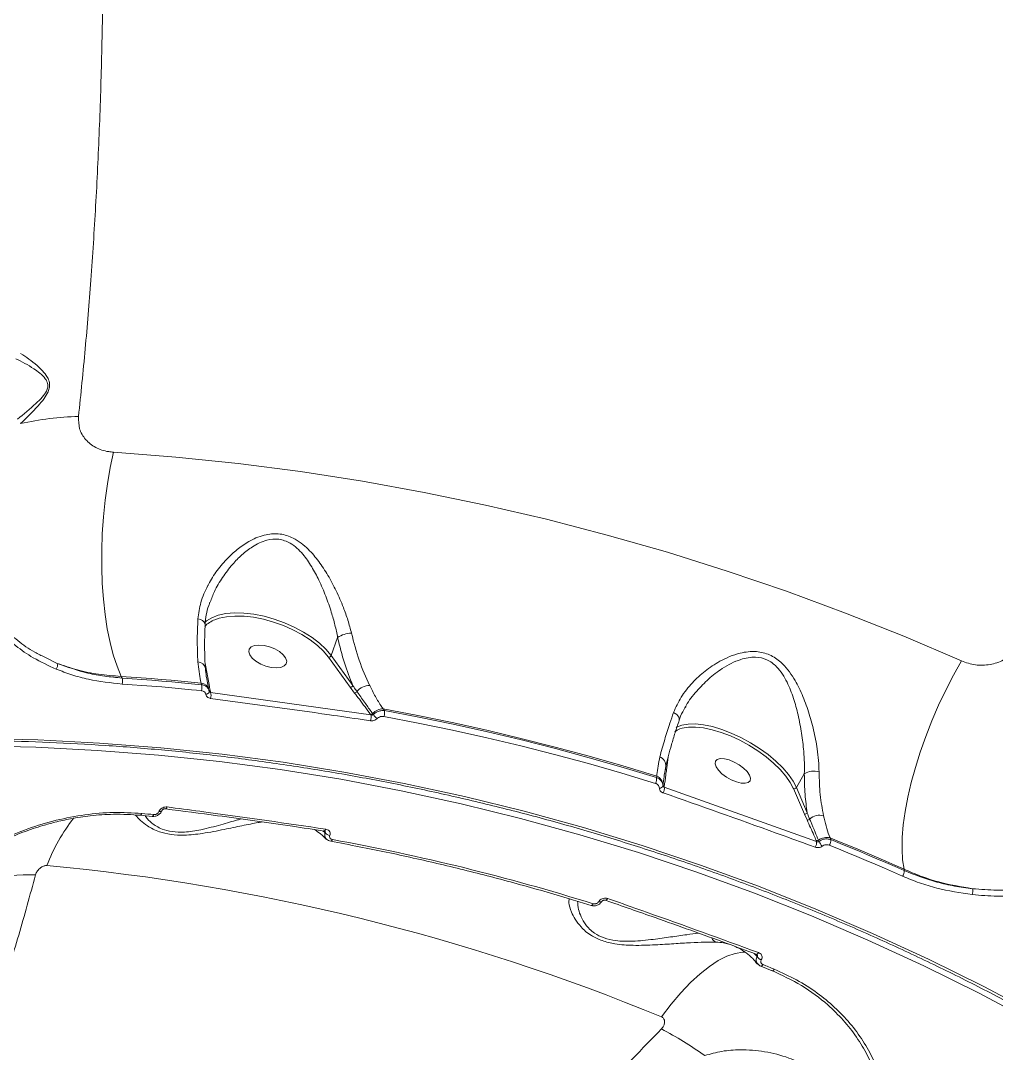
# Model space of a CAD drawing. Header units: millimetres. Extents: x -8607 to 7621, y -5747 to 4382.
# Drawn here: x 5129.4 to 5350, y 304.5 to 538 of the extents above; entities that cross this region are included whole.
import ezdxf

# ---------------------------------------------------------------- set-up
doc = ezdxf.new("R2010")
doc.units = ezdxf.units.MM
doc.layers.add('DIKOM_ОБЪЕКТ', color=7, linetype='Continuous')

msp = doc.modelspace()

# ---------------------------------------------------------------- linework, layer by layer
at = {"layer": 'DIKOM_ОБЪЕКТ', "color": 7, "linetype": 'Continuous', "lineweight": 15}
for p, q in [((5201.098, 398.502), (5199.615, 394.454)), ((5134.871, 394.067), (5137.698, 392.661)), ((5171.135, 392.645), (5171.293, 391.908)), ((5199.035, 394.05), (5198.959, 394.154)), ((5203.942, 387.257), (5199.035, 394.05)), ((5199.615, 394.454), (5204.522, 387.661)), ((5171.293, 391.908), (5171.517, 390.672)), ((5152.155, 389.72), (5152.356, 389.348)), ((5170.297, 387.848), (5170.22, 388.208)), ((5171.84, 387.38), (5171.651, 388.357)), ((5172.046, 386.389), (5171.987, 386.67)), ((5172.337, 386.303), (5172.379, 386.106)), ((5172.379, 386.106), (5208.592, 381.029)), ((5204.925, 385.948), (5203.942, 387.257)), ((5208.592, 381.029), (5208.539, 381.102)), ((5209.001, 381.317), (5209.167, 381.087)), ((5211.385, 382.382), (5211.663, 381.99)), ((5279.779, 382.867), (5279.682, 382.666)), ((5275.792, 371.449), (5275.606, 369.608)), ((5274.964, 367.61), (5275.264, 369.316)), ((5275.606, 369.608), (5275.461, 368.577)), ((5273.198, 366.836), (5273.23, 367.151)), ((5306.6, 367.699), (5304.815, 364.601)), ((5274.948, 364.747), (5274.942, 364.689)), ((5274.942, 364.689), (5309.383, 352.366)), ((5304.16, 364.334), (5304.113, 364.441)), ((5304.815, 364.601), (5307.263, 358.85)), ((5306.608, 358.584), (5304.16, 364.334)), ((5156.463, 358.318), (5159.173, 358.06)), ((5160.68, 359.142), (5160.689, 359.163)), ((5307.207, 357.256), (5306.608, 358.584)), ((5197.749, 354.793), (5198.251, 354.364)), ((5198.259, 354.385), (5198.005, 354.772)), ((5198.251, 354.364), (5198.259, 354.385)), ((5199.333, 353.763), (5199.324, 353.741)), ((5309.805, 352.681), (5309.93, 352.387)), ((5312.427, 353.187), (5312.587, 352.806)), ((5309.383, 352.366), (5309.294, 352.575)), ((5329.196, 345.798), (5329.152, 346.132)), ((5260.115, 338.771), (5260.127, 338.791)), ((5260.837, 338.834), (5260.854, 338.863)), ((5260.837, 338.835), (5260.843, 338.846)), ((5261.688, 339.096), (5261.673, 339.101)), ((5295.288, 327.044), (5295.929, 326.383)), ((5295.941, 326.404), (5295.705, 326.89)), ((5295.798, 326.877), (5295.784, 326.881)), ((5295.929, 326.383), (5295.941, 326.404)), ((5296.892, 325.621), (5296.88, 325.6)), ((5296.783, 324.171), (5299.307, 323.14))]:
    msp.add_line(p, q, dxfattribs=at)
at = {"layer": 'DIKOM_ОБЪЕКТ', "color": 7, "linetype": 'Continuous', "lineweight": 15, "flags": 128}
for points in [[(5150.4, 440.428), (5149.661, 436.933), (5149.033, 433.309), (5148.524, 429.589), (5148.138, 425.806), (5147.877, 421.995), (5147.746, 418.191), (5147.744, 414.429), (5147.871, 410.742), (5148.127, 407.165), (5148.51, 403.73), (5149.015, 400.468), (5149.638, 397.409), (5150.374, 394.582), (5151.216, 392.011), (5152.155, 389.72)], [(5150.4, 440.428), (5164.538, 439.313), (5178.638, 437.845), (5192.693, 436.026), (5206.696, 433.856), (5220.638, 431.336), (5234.511, 428.467), (5248.309, 425.252), (5262.023, 421.692), (5275.647, 417.789), (5289.171, 413.544), (5302.59, 408.962), (5315.896, 404.043), (5329.081, 398.791), (5342.139, 393.208)], [(5171.115, 402.014), (5171.411, 402.262), (5172.62, 403.001), (5174.109, 403.558), (5175.846, 403.919), (5177.793, 404.076), (5179.908, 404.027), (5182.143, 403.773), (5184.45, 403.318), (5186.779, 402.674), (5189.078, 401.853), (5191.298, 400.874), (5193.389, 399.759), (5195.306, 398.532), (5197.006, 397.219), (5198.453, 395.85), (5199.615, 394.454)], [(5198.959, 394.154), (5197.909, 395.403), (5196.505, 396.731), (5194.856, 398.004), (5192.998, 399.194), (5190.97, 400.275), (5188.818, 401.224), (5186.588, 402.02), (5184.33, 402.645), (5182.092, 403.086), (5179.925, 403.333), (5177.875, 403.38), (5175.987, 403.227), (5174.302, 402.877), (5173.329, 402.545)], [(5186.099, 391.749), (5184.879, 392.047), (5183.691, 392.522), (5182.632, 393.135), (5181.788, 393.837), (5181.227, 394.57), (5180.995, 395.276), (5181.11, 395.896), (5181.563, 396.382), (5182.317, 396.692), (5183.311, 396.804), (5184.465, 396.706), (5185.686, 396.408), (5186.873, 395.933), (5187.932, 395.319), (5188.776, 394.618), (5189.337, 393.885), (5189.569, 393.179), (5189.454, 392.559), (5189.002, 392.073), (5188.247, 391.762), (5187.253, 391.651), (5186.099, 391.749)], [(5342.139, 393.208), (5340.33, 389.977), (5338.603, 386.624), (5336.973, 383.179), (5335.455, 379.675), (5334.062, 376.143), (5332.808, 372.616), (5331.704, 369.125), (5330.76, 365.702), (5329.984, 362.379), (5329.384, 359.186), (5328.966, 356.152), (5328.732, 353.304), (5328.685, 350.669), (5328.825, 348.271), (5329.152, 346.132)], [(5170.22, 388.208), (5167.966, 388.432), (5165.71, 388.645), (5163.453, 388.849), (5161.195, 389.043), (5158.937, 389.227), (5156.677, 389.401), (5154.417, 389.566), (5152.155, 389.72)], [(5152.356, 389.348), (5154.602, 389.194), (5156.847, 389.031), (5159.091, 388.858), (5161.334, 388.675), (5163.576, 388.483), (5165.817, 388.281), (5168.058, 388.069), (5170.297, 387.848)], [(5170.279, 386.499), (5168.045, 386.719), (5165.81, 386.931), (5163.573, 387.132), (5161.336, 387.324), (5159.098, 387.506), (5156.859, 387.679), (5154.619, 387.842), (5152.378, 387.996)], [(5171.326, 385.625), (5171.492, 385.681), (5171.645, 385.751), (5171.78, 385.835), (5171.892, 385.928), (5171.978, 386.029), (5172.035, 386.133), (5172.061, 386.239), (5172.056, 386.341)], [(5273.23, 367.151), (5265.605, 369.467), (5257.947, 371.666), (5250.257, 373.748), (5242.536, 375.712), (5234.787, 377.557), (5227.012, 379.285), (5219.21, 380.893), (5211.385, 382.382)], [(5211.663, 381.99), (5219.448, 380.507), (5227.21, 378.905), (5234.947, 377.186), (5242.657, 375.349), (5250.338, 373.396), (5257.99, 371.325), (5265.61, 369.139), (5273.198, 366.836)], [(5277.048, 381.561), (5277.421, 381.333), (5277.743, 381.08), (5278.004, 380.809), (5278.195, 380.531), (5278.309, 380.254), (5278.342, 379.988), (5278.306, 379.779)], [(5272.95, 365.534), (5265.38, 367.831), (5257.777, 370.013), (5250.142, 372.079), (5242.477, 374.028), (5234.785, 375.861), (5227.065, 377.576), (5219.321, 379.174), (5211.552, 380.654)], [(5277.62, 378.2), (5277.695, 378.242), (5278.871, 378.707), (5280.306, 378.954), (5281.967, 378.977), (5283.818, 378.776), (5285.818, 378.354), (5287.924, 377.722), (5290.09, 376.893), (5292.268, 375.885), (5294.41, 374.72), (5296.469, 373.424), (5298.402, 372.025), (5300.164, 370.554), (5301.717, 369.043), (5303.029, 367.525), (5304.069, 366.033), (5304.815, 364.601)], [(5278.451, 377.834), (5277.862, 377.562), (5277.31, 377.196)], [(5304.113, 364.441), (5303.436, 365.723), (5302.428, 367.17), (5301.156, 368.642), (5299.65, 370.107), (5297.941, 371.534), (5296.067, 372.89), (5294.07, 374.147), (5291.993, 375.277), (5289.881, 376.254), (5287.781, 377.058), (5285.739, 377.671), (5283.799, 378.08), (5282.004, 378.275), (5280.394, 378.253), (5279.003, 378.014), (5278.451, 377.834)], [(5370.552, 304.695), (5358.408, 311.552), (5346.094, 318.071), (5333.618, 324.248), (5320.99, 330.079), (5308.216, 335.561), (5295.305, 340.689), (5282.266, 345.461), (5269.108, 349.873), (5255.838, 353.922), (5242.467, 357.606), (5229.001, 360.922), (5215.451, 363.868), (5201.825, 366.443), (5188.132, 368.643), (5174.381, 370.469), (5160.581, 371.919), (5146.74, 372.991), (5132.87, 373.686), (5118.977, 374.003), (5105.072, 373.94), (5091.163, 373.5)], [(5091.481, 375.157), (5105.432, 375.599), (5119.38, 375.661), (5133.314, 375.344), (5147.227, 374.647), (5161.109, 373.571), (5174.95, 372.117), (5188.743, 370.286), (5202.477, 368.078), (5216.145, 365.496), (5229.736, 362.541), (5243.242, 359.215), (5256.654, 355.52), (5269.964, 351.459), (5283.162, 347.033), (5296.24, 342.247), (5309.189, 337.104), (5322.002, 331.605), (5334.669, 325.756), (5347.182, 319.56), (5359.533, 313.022), (5371.714, 306.144)], [(5291.235, 365.857), (5292.309, 365.59), (5293.231, 365.546), (5293.924, 365.728), (5294.334, 366.121), (5294.426, 366.693), (5294.194, 367.398), (5293.655, 368.18), (5292.855, 368.974), (5291.857, 369.716), (5290.742, 370.347), (5289.601, 370.814), (5288.526, 371.081), (5287.605, 371.126), (5286.911, 370.944), (5286.502, 370.551), (5286.409, 369.979), (5286.642, 369.273), (5287.18, 368.492), (5287.981, 367.698), (5288.979, 366.955), (5290.094, 366.325), (5291.235, 365.857)], [(5274.655, 364.959), (5274.665, 365.049), (5274.674, 365.144)], [(5162.201, 359.781), (5162.198, 359.781), (5162.186, 359.782)], [(5162.549, 360.185), (5162.486, 360.043), (5162.417, 359.928), (5162.344, 359.844), (5162.27, 359.795), (5162.201, 359.781)], [(5159.504, 358.462), (5159.454, 358.336), (5159.398, 358.231), (5159.339, 358.149), (5159.278, 358.092), (5159.217, 358.063), (5159.173, 358.06)], [(5160.68, 359.142), (5160.836, 359.131), (5160.981, 359.139), (5161.109, 359.164), (5161.217, 359.206), (5161.303, 359.264), (5161.362, 359.336), (5161.383, 359.379)], [(5160.689, 359.163), (5160.845, 359.153), (5160.989, 359.16), (5161.117, 359.186), (5161.226, 359.228), (5161.311, 359.286), (5161.371, 359.358), (5161.392, 359.404)], [(5161.379, 359.37), (5161.388, 359.393), (5161.391, 359.4)], [(5198.387, 355.177), (5198.325, 355.035), (5198.257, 354.92), (5198.187, 354.835), (5198.117, 354.785), (5198.052, 354.77)], [(5198.052, 354.77), (5198.05, 354.77), (5198.037, 354.772)], [(5199.896, 352.817), (5199.837, 352.693), (5199.773, 352.588), (5199.707, 352.507), (5199.641, 352.451), (5199.577, 352.423), (5199.524, 352.421)], [(5329.152, 346.132), (5327.074, 347.045), (5324.993, 347.95), (5322.907, 348.846), (5320.819, 349.732), (5318.726, 350.61), (5316.63, 351.478), (5314.531, 352.337), (5312.427, 353.187)], [(5312.587, 352.806), (5314.676, 351.961), (5316.761, 351.108), (5318.842, 350.245), (5320.92, 349.374), (5322.995, 348.493), (5325.065, 347.604), (5327.133, 346.705), (5329.196, 345.798)], [(5328.824, 344.543), (5326.765, 345.448), (5324.702, 346.345), (5322.636, 347.232), (5320.566, 348.111), (5318.493, 348.98), (5316.416, 349.841), (5314.336, 350.692), (5312.252, 351.535)], [(5260.115, 338.771), (5260.265, 338.727), (5260.406, 338.703), (5260.535, 338.697), (5260.646, 338.711), (5260.738, 338.744), (5260.807, 338.794), (5260.837, 338.835)], [(5260.127, 338.791), (5260.277, 338.748), (5260.418, 338.723), (5260.547, 338.718), (5260.659, 338.732), (5260.75, 338.764), (5260.819, 338.815), (5260.851, 338.858)], [(5262.144, 339.476), (5262.054, 339.34), (5261.963, 339.231), (5261.873, 339.152), (5261.788, 339.105), (5261.711, 339.093), (5261.688, 339.096)], [(5258.833, 338.303), (5258.759, 338.182), (5258.683, 338.08), (5258.608, 338.002), (5258.535, 337.948), (5258.467, 337.92), (5258.405, 337.92), (5258.402, 337.921)], [(5274.312, 312.725), (5276.51, 315.59), (5278.708, 318.183), (5280.89, 320.483), (5283.036, 322.473), (5285.132, 324.137), (5287.16, 325.463), (5289.106, 326.439), (5290.953, 327.058), (5292.687, 327.317), (5293.301, 327.32)], [(5296.239, 327.262), (5296.15, 327.126), (5296.061, 327.016), (5295.974, 326.936), (5295.893, 326.887), (5295.82, 326.874), (5295.798, 326.877)], [(5297.262, 324.537), (5297.179, 324.419), (5297.095, 324.32), (5297.014, 324.244), (5296.936, 324.191), (5296.865, 324.165), (5296.802, 324.165), (5296.785, 324.17)], [(5299.307, 323.14), (5299.326, 323.134), (5299.389, 323.134), (5299.46, 323.16), (5299.538, 323.212), (5299.62, 323.288), (5299.704, 323.387), (5299.788, 323.505)]]:
    msp.add_lwpolyline(points, dxfattribs=at)
at = {"layer": 'DIKOM_ОБЪЕКТ', "color": 7, "linetype": 'Continuous', "lineweight": 15}
for centre, radius, start, end in [((5144.135, 382.099), 66.437, 91.40002, 102.78832), ((5169.43, 400.93), 1.786, 18.11536, 87.02264), ((5175.539, 396.749), 6.203, 110.87744, 136.45168), ((5204.271, 393.938), 5.559, 90.56881, 124.80862), ((5136.25, 392.273), 1.499, 322.95148, 14.99125), ((5169.274, 391.096), 1.966, 11.8093, 83.6111), ((5199.016, 394.696), 0.647, 271.75872, 338.01948), ((5171.614, 391.138), 0.476, 225.06884, 258.27927), ((5150.2, 388.636), 2.27, 343.61107, 18.2761), ((5169.97, 386.138), 2.085, 14.74253, 83.11482), ((5168.147, 387.201), 2.244, 341.753, 16.73897), ((5172.4, 386.713), 0.415, 194.5438, 261.30513), ((5170.306, 385.507), 2.158, 339.67137, 16.11719), ((5203.922, 387.903), 0.647, 271.75872, 338.01948), ((5204.883, 386.611), 0.665, 273.64047, 331.47233), ((5208.43, 383.872), 3.827, 91.43582, 140.74726), ((5206.367, 380.484), 2.291, 339.58026, 13.77336), ((5208.52, 381.746), 0.644, 271.74683, 318.31602), ((5211.387, 379.174), 3.208, 90.0398, 138.08115), ((5212.134, 382.982), 3.521, 212.57142, 232.90574), ((5209.53, 381.494), 2.19, 337.46769, 13.11424), ((5273.22, 369.602), 2.07, 352.02874, 69.47968), ((5275.807, 370.05), 0.486, 209.23632, 245.52136), ((5271.094, 366.561), 2.121, 331.03805, 7.45159), ((5272.398, 365.029), 2.279, 2.87837, 68.57919), ((5275.658, 369.006), 0.472, 189.91754, 245.37153), ((5308.762, 364.141), 4.163, 73.5708, 121.28437), ((5273.889, 365.291), 0.835, 265.86425, 336.60439), ((5272.917, 364.451), 2.039, 328.7975, 6.71146), ((5275.129, 365.165), 0.455, 182.65793, 246.60913), ((5304.307, 364.912), 0.596, 255.74308, 328.51485), ((5174.327, 332.117), 41.682, 142.10084, 159.16499), ((5111.169, -134.902), 495.726, 84.40455, 84.71959), ((5306.755, 359.162), 0.596, 255.74308, 328.51485), ((5307.34, 357.849), 0.608, 257.33374, 321.22422), ((5310.068, 354.954), 3.377, 74.83622, 131.88504), ((5199.528, 355.329), 1.601, 217.09086, 262.69189), ((5199.536, 355.351), 1.601, 217.09504, 262.69282), ((5111.288, -133.901), 494.719, 72.64808, 79.68218), ((5309.441, 353.152), 0.595, 255.76412, 307.74755), ((5311.618, 350.333), 2.966, 74.16893, 127.67552), ((5310.507, 352.675), 2.085, 326.84596, 3.59997), ((5307.223, 352.205), 2.166, 328.74895, 4.27713), ((5313.509, 353.996), 3.923, 204.21748, 223.09385), ((5091.104, -132.009), 480.992, 67.61083, 84.71943), ((5327.126, 345.729), 2.071, 325.05129, 1.90895), ((5131.728, 283.944), 60.887, 89.00125, 99.55998), ((5340.924, 341.22), 3.751, 346.75096, 7.29052), ((5287.372, 331.285), 1.821, 204.47481, 245.88405), ((5297.443, 327.253), 1.747, 209.87831, 251.19278), ((5297.456, 327.274), 1.747, 209.88279, 251.19363), ((5110.363, -136.562), 497.537, 67.62133, 67.9356), ((5235.242, 235.177), 84.374, 54.62589, 62.44307)]:
    msp.add_arc(centre, radius, start, end, dxfattribs=at)
for points, knots in [([(5029.323, 982.02), (5031.62, 980.359), (5036.364, 976.93), (5043.49, 970.3), (5050.696, 962.483), (5057.818, 953.495), (5064.83, 943.39), (5070.777, 933.696), (5075.7, 924.895), (5079.655, 917.34), (5083.542, 909.421), (5087.338, 901.182), (5091.035, 892.651), (5094.636, 883.829), (5098.152, 874.685), (5101.571, 865.253), (5104.886, 855.555), (5108.621, 843.969), (5112.717, 830.295), (5117.037, 814.53), (5121.075, 798.407), (5124.779, 782.204), (5128.193, 765.803), (5131.302, 749.362), (5134.228, 732.236), (5136.946, 714.435), (5139.413, 696.069), (5141.563, 677.653), (5143.374, 659.49), (5144.879, 641.43), (5146.079, 623.63), (5147.023, 605.386), (5147.687, 586.732), (5148.041, 567.809), (5148.078, 549.15), (5147.812, 531.049), (5147.256, 513.34), (5146.433, 496.162), (5145.355, 479.635), (5144.07, 463.746), (5143.031, 453.596), (5142.512, 448.516)], [0, 0, 0, 0, 0.0295741, 0.0610736, 0.092718, 0.1244627, 0.1563564, 0.1883528, 0.2074512, 0.2265497, 0.2457365, 0.2649233, 0.2838489, 0.3027745, 0.321786, 0.3407975, 0.3596657, 0.3785551, 0.4067544, 0.4350244, 0.4624508, 0.4899422, 0.5163647, 0.5428453, 0.5688813, 0.5971268, 0.6254429, 0.6529138, 0.6804497, 0.7069148, 0.7334378, 0.7595154, 0.787831, 0.8162174, 0.8437562, 0.87136, 0.89789, 0.9244779, 0.9506191, 0.9752864, 1, 1, 1, 1]), ([(5580.452, 850.338), (5581.176, 848.607), (5583.073, 844.066), (5585.576, 835.919), (5587.751, 825.989), (5589.235, 815.507), (5590.073, 804.899), (5590.354, 793.967), (5590.136, 782.917), (5589.396, 770.629), (5588.024, 757.009), (5585.937, 742.223), (5583.285, 727.242), (5580.223, 712.58), (5576.74, 697.915), (5572.936, 683.471), (5568.423, 667.788), (5563.11, 650.822), (5557.003, 632.857), (5550.513, 615.063), (5543.898, 598.003), (5537.043, 581.257), (5530.081, 565.048), (5522.41, 547.973), (5513.986, 530.049), (5504.916, 511.629), (5495.707, 493.707), (5486.678, 476.814), (5477.629, 460.492), (5468.7, 444.929), (5458.841, 428.301), (5448.007, 410.68), (5436.365, 392.49), (5424.796, 375.094), (5413.67, 358.97), (5402.719, 343.653), (5392.09, 329.289), (5380.71, 314.427), (5368.582, 299.182), (5355.941, 283.965), (5343.606, 269.745), (5331.946, 256.869), (5320.652, 244.925), (5309.861, 234.007), (5299.104, 223.572), (5292.043, 217.132), (5288.443, 213.849)], [0, 0, 0, 0, 0.0156509, 0.0410528, 0.0664547, 0.0899044, 0.1133542, 0.1348277, 0.1563011, 0.1771003, 0.2025022, 0.227904, 0.2513538, 0.2748036, 0.2962771, 0.3177505, 0.3385497, 0.3639515, 0.3893534, 0.4128032, 0.436253, 0.4577264, 0.4791999, 0.4999991, 0.5244807, 0.5489623, 0.5715463, 0.5941304, 0.614795, 0.6354597, 0.6554668, 0.6808687, 0.7062706, 0.7297205, 0.7531703, 0.7746438, 0.7961173, 0.8169165, 0.8423185, 0.8677204, 0.8911702, 0.9146201, 0.9360936, 0.9575671, 0.9783663, 1, 1, 1, 1]), ([(5129.426, 462.764), (5130.672, 461.925), (5132.358, 460.792), (5134.408, 458.848), (5135.424, 457.584), (5135.961, 456.293), (5135.992, 455.142), (5135.609, 453.894), (5134.693, 452.449), (5132.594, 450), (5130.757, 448.194), (5129.429, 446.888)], [0, 0, 0, 0, 0.2657862, 0.3593773, 0.4543063, 0.5177528, 0.5632827, 0.6085748, 0.6803153, 0.7688732, 1, 1, 1, 1]), ([(5128.721, 447.897), (5130.119, 449.039), (5132.038, 450.607), (5134.25, 452.756), (5135.214, 454.013), (5135.613, 455.12), (5135.547, 456.138), (5134.918, 457.243), (5133.818, 458.32), (5131.534, 459.918), (5129.672, 460.922), (5128.327, 461.559), (5128.326, 461.56)], [0, 0, 0, 0, 0.2369823, 0.3252742, 0.3938178, 0.4351344, 0.4764545, 0.5364569, 0.6308586, 0.7257813, 0.9996838, 1, 1, 1, 1]), ([(5142.512, 448.516), (5142.521, 447.568), (5142.541, 445.641), (5144.004, 443.179), (5146.306, 441.379), (5148.616, 440.6), (5150.041, 440.462), (5150.4, 440.428)], [0, 0, 0, 0, 0.2187085, 0.4447818, 0.6794098, 0.9191985, 1, 1, 1, 1]), ([(5137.447, 391.37), (5135.684, 392.181), (5132.435, 393.677), (5128.278, 396.576), (5124.775, 399.71), (5121.76, 403.258), (5119.27, 407.183), (5117.313, 411.432), (5115.899, 415.966), (5115.076, 420.747), (5114.778, 425.703), (5115.063, 429.102), (5115.206, 430.799)], [0, 0, 0, 0, 0.1166812, 0.2150846, 0.3137979, 0.4122009, 0.510061, 0.6082268, 0.7060845, 0.8039539, 0.9021323, 1, 1, 1, 1]), ([(5115.852, 431.235), (5115.713, 429.575), (5115.435, 426.25), (5115.729, 421.402), (5116.54, 416.725), (5117.93, 412.289), (5119.852, 408.132), (5122.299, 404.293), (5125.257, 400.817), (5128.71, 397.767), (5131.904, 395.468), (5134.111, 394.426), (5134.871, 394.067)], [0, 0, 0, 0, 0.1045814, 0.20949681, 0.31408042, 0.41871967, 0.52369004, 0.62833318, 0.73366344, 0.8393263, 0.94465866, 1, 1, 1, 1]), ([(5169.522, 402.714), (5169.688, 403.972), (5170.026, 406.537), (5171.137, 409.12), (5172.397, 411.513), (5173.797, 413.716), (5176.119, 416.437), (5178.645, 418.705), (5180.937, 420.247), (5183.077, 421.26), (5184.823, 421.794), (5186.51, 422.021), (5188.071, 421.964), (5189.607, 421.625), (5191.214, 420.964), (5192.858, 419.918), (5194.825, 418.189), (5196.884, 415.742), (5198.97, 412.548), (5200.833, 409.043), (5202.314, 405.62), (5203.465, 402.402), (5203.964, 400.471), (5204.216, 399.497)], [0, 0, 0, 0, 0.0712946, 0.145483, 0.1510895, 0.2166078, 0.2834513, 0.3370911, 0.3916855, 0.425018, 0.4589557, 0.4858733, 0.5134493, 0.5404095, 0.5680906, 0.6042116, 0.6412513, 0.7023481, 0.7649926, 0.8302975, 0.896906, 0.9480065, 1, 1, 1, 1]), ([(5201.098, 398.502), (5200.906, 399.448), (5200.519, 401.356), (5199.62, 404.512), (5198.44, 407.92), (5196.963, 411.371), (5195.264, 414.574), (5193.59, 417.005), (5191.918, 418.76), (5190.176, 420.072), (5187.827, 420.926), (5185.369, 420.695), (5183.384, 419.946), (5181.473, 418.873), (5179.406, 417.255), (5177.128, 414.928), (5175.022, 412.134), (5173.281, 409.243), (5172.574, 407.289), (5172.28, 406.474)], [0, 0, 0, 0, 0.0586577, 0.1182845, 0.1931906, 0.2694387, 0.3381879, 0.4083228, 0.4472418, 0.4871222, 0.5437861, 0.6003721, 0.6361548, 0.6728493, 0.7328162, 0.7939994, 0.8690755, 0.9454503, 1, 1, 1, 1]), ([(5171.13, 401.472), (5171.129, 401.507), (5171.115, 402.22), (5171.383, 403.671), (5171.75, 405.32), (5172.133, 406.26), (5172.228, 406.495)], [0, 0, 0, 0, 0.0209575, 0.4309142, 0.8578673, 1, 1, 1, 1]), ([(5169.493, 393.05), (5169.429, 394.463), (5169.31, 397.073), (5169.399, 400.461), (5169.5, 402.305), (5169.522, 402.714)], [0, 0, 0, 0, 0.47868685, 0.88437473, 1, 1, 1, 1]), ([(5171.208, 391.52), (5171.195, 391.659), (5171.109, 392.562), (5171.034, 394.453), (5171, 397.2), (5171.039, 399.563), (5171.121, 401.046), (5171.145, 401.483)], [0, 0, 0, 0, 0.04996439, 0.32438057, 0.60231565, 0.88278279, 1, 1, 1, 1]), ([(5204.216, 399.497), (5204.766, 397.409), (5205.883, 393.172), (5207.463, 389.461), (5208.329, 387.708), (5208.334, 387.698)], [0, 0, 0, 0, 0.4913944, 0.9970665, 1, 1, 1, 1]), ([(5204.522, 387.661), (5203.857, 389.325), (5202.512, 392.687), (5201.572, 396.551), (5201.098, 398.502)], [0, 0, 0, 0, 0.4947656, 1, 1, 1, 1]), ([(5277.048, 381.561), (5277.565, 382.734), (5278.619, 385.126), (5281.144, 388.257), (5284.117, 390.997), (5287.011, 392.939), (5289.71, 394.249), (5291.865, 394.973), (5293.922, 395.343), (5295.686, 395.376), (5297.317, 395.117), (5298.754, 394.623), (5300.098, 393.881), (5301.507, 392.782), (5302.923, 391.243), (5304.569, 388.836), (5306.159, 385.647), (5307.616, 381.699), (5308.766, 377.54), (5309.476, 373.831), (5309.862, 370.664), (5309.913, 368.982), (5309.939, 368.134)], [0, 0, 0, 0, 0.07408898, 0.15098791, 0.22052901, 0.29163397, 0.33422889, 0.37742616, 0.40992711, 0.44311943, 0.46935829, 0.49626488, 0.52244248, 0.54922593, 0.58866486, 0.62909548, 0.69621011, 0.76508082, 0.83548662, 0.90765706, 0.9534519, 1, 1, 1, 1]), ([(5342.139, 393.208), (5343.171, 392.854), (5345.209, 392.155), (5348.573, 392.26), (5351.701, 393.264), (5353.812, 394.778), (5354.693, 395.893), (5354.937, 396.202)], [0, 0, 0, 0, 0.2385226, 0.4713368, 0.696805, 0.9159909, 1, 1, 1, 1]), ([(5152.155, 389.72), (5150.428, 389.846), (5147.033, 390.092), (5142.177, 391.086), (5139.197, 392.134), (5137.698, 392.661)], [0, 0, 0, 0, 0.3395438, 0.667762, 1, 1, 1, 1]), ([(5137.698, 392.661), (5139.974, 391.851), (5143.415, 390.625), (5148.421, 389.704), (5151.041, 389.467), (5152.356, 389.348)], [0, 0, 0, 0, 0.4928082, 0.7454985, 1, 1, 1, 1]), ([(5170.22, 388.208), (5170.187, 388.376), (5169.905, 389.799), (5169.686, 391.526), (5169.493, 393.05)], [0, 0, 0, 0, 0.1178594, 1, 1, 1, 1]), ([(5306.6, 367.699), (5306.614, 368.518), (5306.642, 370.17), (5306.457, 373.238), (5306.025, 376.88), (5305.256, 380.912), (5304.2, 384.804), (5303.009, 387.902), (5301.683, 390.282), (5300.26, 392.12), (5298.243, 393.64), (5295.92, 394.158), (5293.893, 394), (5292.035, 393.529), (5290.06, 392.693), (5287.593, 391.26), (5284.89, 389.187), (5282.184, 386.35), (5280.418, 384.209), (5279.82, 382.953), (5279.779, 382.867)], [0, 0, 0, 0, 0.0505666, 0.1019222, 0.1799099, 0.2597113, 0.3329683, 0.4077619, 0.449096, 0.4913852, 0.5446367, 0.5976186, 0.6309229, 0.6652571, 0.7107472, 0.7570109, 0.8335008, 0.9115565, 0.9938968, 1, 1, 1, 1]), ([(5152.378, 387.996), (5149.796, 388.277), (5145.889, 388.703), (5140.976, 390.024), (5138.626, 390.92), (5137.447, 391.37)], [0, 0, 0, 0, 0.4927604, 0.7454691, 1, 1, 1, 1]), ([(5171.927, 386.964), (5171.869, 387.24), (5171.692, 388.088), (5171.384, 389.614), (5171.266, 390.895), (5171.21, 391.5)], [0, 0, 0, 0, 0.20270913, 0.6236356, 1, 1, 1, 1]), ([(5171.517, 390.672), (5171.7, 389.605), (5171.949, 388.154), (5172.256, 386.69), (5172.337, 386.303)], [0, 0, 0, 0, 0.7353037, 1, 1, 1, 1]), ([(5170.297, 387.848), (5170.404, 387.829), (5170.771, 387.767), (5171.327, 387.507), (5171.852, 387.004), (5171.988, 386.562), (5172.056, 386.341)], [0, 0, 0, 0, 0.1209496, 0.4144473, 0.7069479, 1, 1, 1, 1]), ([(5171.326, 385.625), (5171.285, 385.757), (5171.205, 386.02), (5170.892, 386.313), (5170.561, 386.459), (5170.343, 386.49), (5170.279, 386.499)], [0, 0, 0, 0, 0.2927357, 0.5851066, 0.8788379, 1, 1, 1, 1]), ([(5172.33, 384.757), (5172.281, 384.765), (5172.078, 384.798), (5171.759, 384.938), (5171.447, 385.231), (5171.366, 385.494), (5171.326, 385.625)], [0, 0, 0, 0, 0.0963825, 0.3985513, 0.6990818, 1, 1, 1, 1]), ([(5172.056, 386.341), (5172.069, 386.3), (5172.095, 386.216), (5172.197, 386.136), (5172.299, 386.107), (5172.364, 386.106), (5172.379, 386.106)], [0, 0, 0, 0, 0.2930283, 0.5923651, 0.9005743, 1, 1, 1, 1]), ([(5204.522, 387.661), (5204.657, 387.46), (5204.964, 387.002), (5205.286, 386.548), (5205.467, 386.294)], [0, 0, 0, 0, 0.4403356, 1, 1, 1, 1]), ([(5208.539, 381.102), (5207.704, 382.247), (5206.525, 383.862), (5205.286, 385.478), (5204.925, 385.948)], [0, 0, 0, 0, 0.7088229, 1, 1, 1, 1]), ([(5205.467, 386.294), (5205.608, 386.094), (5206.318, 385.095), (5207.49, 383.424), (5208.521, 381.986), (5209.001, 381.317)], [0, 0, 0, 0, 0.1178903, 0.5894817, 1, 1, 1, 1]), ([(5208.334, 387.698), (5208.758, 386.847), (5209.61, 385.138), (5210.633, 383.436), (5211.262, 382.555), (5211.385, 382.382)], [0, 0, 0, 0, 0.4438965, 0.8911134, 1, 1, 1, 1]), ([(5208.514, 379.684), (5207.894, 379.776), (5204.794, 380.237), (5192.699, 382.008), (5181.282, 383.549), (5172.33, 384.757)], [0, 0, 0, 0, 0.0512253, 0.2561273, 1, 1, 1, 1]), ([(5208.592, 381.029), (5208.658, 381.011), (5208.788, 380.976), (5208.983, 380.991), (5209.107, 381.041), (5209.16, 381.081), (5209.167, 381.087)], [0, 0, 0, 0, 0.33450656, 0.65490196, 0.95178672, 1, 1, 1, 1]), ([(5209.167, 381.087), (5209.22, 381.139), (5209.474, 381.384), (5210.029, 381.742), (5210.858, 382.022), (5211.395, 382.001), (5211.663, 381.99)], [0, 0, 0, 0, 0.0813858, 0.3857913, 0.6937318, 1, 1, 1, 1]), ([(5273.945, 371.54), (5274.281, 372.811), (5274.896, 375.137), (5276.009, 378.603), (5276.759, 380.737), (5277.048, 381.561)], [0, 0, 0, 0, 0.4251179, 0.7780799, 1, 1, 1, 1]), ([(5278.295, 379.784), (5278.296, 379.79), (5278.467, 380.443), (5278.946, 381.487), (5279.54, 382.484), (5279.769, 382.869)], [0, 0, 0, 0, 0.0052694, 0.6164806, 1, 1, 1, 1]), ([(5210.01, 380.174), (5209.99, 380.155), (5209.849, 380.02), (5209.528, 379.815), (5209.018, 379.654), (5208.682, 379.674), (5208.514, 379.684)], [0, 0, 0, 0, 0.0523938, 0.3650475, 0.6827341, 1, 1, 1, 1]), ([(5211.552, 380.654), (5211.386, 380.67), (5211.052, 380.7), (5210.54, 380.554), (5210.198, 380.349), (5210.043, 380.204), (5210.01, 380.174)], [0, 0, 0, 0, 0.30774, 0.6158747, 0.9190999, 1, 1, 1, 1]), ([(5275.281, 369.338), (5275.297, 369.412), (5275.453, 370.166), (5275.873, 371.812), (5276.554, 374.281), (5277.362, 376.94), (5277.997, 378.838), (5278.311, 379.777)], [0, 0, 0, 0, 0.02651794, 0.26752941, 0.51194253, 0.75855739, 1, 1, 1, 1]), ([(5091.219, 374.717), (5093.445, 374.809), (5099.904, 375.076), (5110.598, 375.278), (5123.294, 375.218), (5135.977, 374.839), (5148.64, 374.147), (5161.277, 373.14), (5173.88, 371.819), (5186.443, 370.184), (5198.959, 368.238), (5211.42, 365.98), (5223.821, 363.412), (5236.154, 360.536), (5248.413, 357.353), (5260.591, 353.864), (5272.681, 350.072), (5284.678, 345.979), (5296.573, 341.586), (5308.362, 336.897), (5320.036, 331.914), (5331.591, 326.639), (5343.02, 321.076), (5354.315, 315.224), (5363.675, 310.093), (5369.248, 306.875), (5371.143, 305.78)], [0, 0, 0, 0, 0.0228184, 0.066218, 0.1096184, 0.1530189, 0.1964195, 0.2398202, 0.2832209, 0.3266217, 0.3700226, 0.4134235, 0.4568245, 0.5002254, 0.5436264, 0.5870273, 0.6304282, 0.6738291, 0.7172299, 0.7606307, 0.8040314, 0.847432, 0.8908325, 0.9342329, 0.9776332, 1, 1, 1, 1]), ([(5273.23, 367.151), (5273.248, 367.289), (5273.341, 367.989), (5273.504, 369.398), (5273.798, 370.824), (5273.945, 371.54)], [0, 0, 0, 0, 0.1088866, 0.5528039, 1, 1, 1, 1]), ([(5273.198, 366.836), (5273.289, 366.8), (5273.628, 366.664), (5274.124, 366.297), (5274.56, 365.679), (5274.624, 365.199), (5274.655, 364.959)], [0, 0, 0, 0, 0.1092315, 0.4079413, 0.7031128, 1, 1, 1, 1]), ([(5274.674, 365.144), (5274.691, 365.297), (5274.772, 366.065), (5274.877, 367.038), (5275.012, 367.866), (5275.044, 368.064)], [0, 0, 0, 0, 0.1599521, 0.7997818, 1, 1, 1, 1]), ([(5275.461, 368.577), (5275.401, 368.21), (5275.194, 366.951), (5275.05, 365.662), (5274.948, 364.747)], [0, 0, 0, 0, 0.2911771, 1, 1, 1, 1]), ([(5307.263, 358.85), (5307.068, 360.225), (5306.673, 362.997), (5306.624, 366.123), (5306.6, 367.699)], [0, 0, 0, 0, 0.4960566, 1, 1, 1, 1]), ([(5309.939, 368.134), (5309.988, 366.374), (5310.086, 362.813), (5310.661, 359.758), (5310.952, 358.213)], [0, 0, 0, 0, 0.4942419, 1, 1, 1, 1]), ([(5273.828, 364.458), (5273.809, 364.599), (5273.771, 364.883), (5273.508, 365.238), (5273.209, 365.443), (5273.005, 365.515), (5272.95, 365.534)], [0, 0, 0, 0, 0.2954348, 0.5903659, 0.8901389, 1, 1, 1, 1]), ([(5274.661, 363.394), (5274.622, 363.409), (5274.436, 363.479), (5274.15, 363.675), (5273.886, 364.031), (5273.848, 364.315), (5273.828, 364.458)], [0, 0, 0, 0, 0.08104817, 0.39083274, 0.69514486, 1, 1, 1, 1]), ([(5274.655, 364.959), (5274.663, 364.916), (5274.678, 364.828), (5274.77, 364.739), (5274.866, 364.7), (5274.929, 364.691), (5274.942, 364.689)], [0, 0, 0, 0, 0.2865198, 0.589779, 0.9137368, 1, 1, 1, 1]), ([(5309.075, 351.081), (5308.486, 351.297), (5305.541, 352.374), (5294.049, 356.556), (5283.182, 360.389), (5274.661, 363.394)], [0, 0, 0, 0, 0.05122527, 0.2561273, 1, 1, 1, 1]), ([(5344.645, 341.696), (5346.483, 341.549), (5350.166, 341.253), (5355.767, 341.51), (5361.337, 342.28), (5366.811, 343.634), (5372.116, 345.529), (5377.18, 347.949), (5381.926, 350.885), (5386.294, 354.29), (5390.392, 358.207), (5392.706, 361.202), (5393.909, 362.758)], [0, 0, 0, 0, 0.0992791, 0.1988747, 0.2981529, 0.3974211, 0.4970075, 0.5962723, 0.6950874, 0.794221, 0.893033, 1, 1, 1, 1]), ([(5160.689, 359.163), (5160.727, 359.247), (5160.826, 359.464), (5161.116, 359.78), (5161.551, 360.05), (5162.056, 360.207), (5162.385, 360.192), (5162.549, 360.185)], [0, 0, 0, 0, 0.1342544, 0.3469772, 0.5632481, 0.7817386, 1, 1, 1, 1]), ([(5161.393, 359.402), (5161.399, 359.416), (5161.41, 359.446), (5161.477, 359.533), (5161.585, 359.626), (5161.734, 359.712), (5161.908, 359.77), (5162.073, 359.792), (5162.152, 359.783), (5162.186, 359.779)], [0, 0, 0, 0, 0.1377956, 0.2778466, 0.4127531, 0.5609721, 0.7162778, 0.8753055, 1, 1, 1, 1]), ([(5162.198, 359.76), (5166.111, 359.253), (5175.633, 358.018), (5187.59, 356.338), (5195.651, 355.113), (5198.048, 354.748)], [0, 0, 0, 0, 0.3289066, 0.8004052, 1, 1, 1, 1]), ([(5162.549, 360.185), (5163.164, 360.105), (5166.239, 359.706), (5178.147, 358.13), (5189.506, 356.473), (5198.387, 355.177)], [0, 0, 0, 0, 0.0517104, 0.2585534, 1, 1, 1, 1]), ([(5394.862, 361.928), (5393.632, 360.337), (5391.268, 357.276), (5387.082, 353.27), (5382.621, 349.786), (5377.774, 346.783), (5372.606, 344.305), (5367.191, 342.364), (5361.605, 340.975), (5355.922, 340.182), (5350.208, 339.914), (5346.451, 340.212), (5344.576, 340.36)], [0, 0, 0, 0, 0.10708223, 0.20597293, 0.30518362, 0.40407665, 0.5033365, 0.60291665, 0.70217845, 0.80134676, 0.90083229, 1, 1, 1, 1]), ([(5094.646, 322.856), (5095.393, 324.493), (5096.887, 327.766), (5100.073, 332.625), (5103.893, 337.329), (5108.36, 341.788), (5113.39, 345.904), (5118.904, 349.587), (5124.815, 352.758), (5131.034, 355.343), (5137.449, 357.283), (5143.951, 358.519), (5150.458, 359.087), (5154.678, 358.843), (5156.79, 358.721)], [0, 0, 0, 0, 0.0836186, 0.1671661, 0.2504175, 0.3338525, 0.4173036, 0.5004885, 0.5837385, 0.6671385, 0.7504577, 0.8333964, 0.916628, 1, 1, 1, 1]), ([(5095.249, 323.057), (5095.853, 324.406), (5096.972, 326.904), (5099.047, 330.331), (5101.001, 333.114), (5102.764, 335.333), (5104.399, 337.213), (5107.179, 340.164), (5111.58, 344.147), (5117.321, 348.22), (5122.737, 351.311), (5127.481, 353.543), (5131.419, 355.038), (5134.616, 356.052), (5137.433, 356.824), (5140.996, 357.61), (5145.439, 358.277), (5150.755, 358.666), (5154.493, 358.443), (5156.509, 358.322)], [0, 0, 0, 0, 0.0700915, 0.1299163, 0.1789142, 0.217475, 0.2495558, 0.2821792, 0.382959, 0.4841504, 0.5522224, 0.6193365, 0.6817644, 0.7110197, 0.7462526, 0.7926588, 0.8501644, 0.9192013, 1, 1, 1, 1]), ([(5184.039, 356.795), (5183.737, 356.751), (5182.382, 356.553), (5179.504, 355.957), (5176.071, 355.238), (5173.027, 354.625), (5170.698, 354.225), (5168.478, 353.941), (5166.078, 353.779), (5163.357, 353.894), (5160.989, 354.464), (5159.307, 355.184), (5157.814, 356.057), (5156.439, 357.158), (5155.757, 357.966), (5155.423, 358.361)], [0, 0, 0, 0, 0.0363906, 0.1633808, 0.2903229, 0.3607597, 0.4311236, 0.4862487, 0.5412694, 0.6227056, 0.7043302, 0.7592323, 0.8142417, 0.9091042, 1, 1, 1, 1]), ([(5156.79, 358.721), (5156.757, 358.638), (5156.69, 358.473), (5156.587, 358.345), (5156.527, 358.338), (5156.507, 358.336)], [0, 0, 0, 0, 0.40124971, 0.80249941, 1, 1, 1, 1]), ([(5157.541, 358.215), (5157.604, 358.119), (5157.961, 357.572), (5158.812, 356.737), (5160.091, 355.816), (5161.546, 355.078), (5163.673, 354.511), (5166.15, 354.462), (5168.33, 354.703), (5170.367, 355.073), (5172.519, 355.583), (5175.32, 356.337), (5177.613, 357.016), (5178.994, 357.398), (5179.255, 357.47)], [0, 0, 0, 0, 0.0262997, 0.1490314, 0.2162972, 0.2852192, 0.3837001, 0.4820342, 0.5493821, 0.6186919, 0.7079289, 0.7984717, 0.9618436, 1, 1, 1, 1]), ([(5159.177, 358.071), (5159.394, 358.065), (5159.865, 358.052), (5160.57, 358.347), (5161.124, 358.85), (5161.38, 359.285), (5161.426, 359.508), (5161.426, 359.512)], [0, 0, 0, 0, 0.2249759, 0.4861001, 0.7555044, 0.9959543, 1, 1, 1, 1]), ([(5159.504, 358.462), (5159.506, 358.462), (5159.609, 358.452), (5159.825, 358.462), (5160.101, 358.552), (5160.349, 358.697), (5160.557, 358.887), (5160.64, 359.06), (5160.68, 359.142)], [0, 0, 0, 0, 0.0043468, 0.2198207, 0.4355752, 0.5682506, 0.7938306, 1, 1, 1, 1]), ([(5307.263, 358.85), (5307.34, 358.65), (5307.515, 358.189), (5307.706, 357.728), (5307.814, 357.468)], [0, 0, 0, 0, 0.4352963, 1, 1, 1, 1]), ([(5307.814, 357.468), (5307.897, 357.268), (5308.313, 356.266), (5308.97, 354.661), (5309.549, 353.289), (5309.805, 352.681)], [0, 0, 0, 0, 0.1222813, 0.6114381, 1, 1, 1, 1]), ([(5310.952, 358.213), (5311.313, 356.648), (5311.722, 354.874), (5312.353, 353.365), (5312.427, 353.187)], [0, 0, 0, 0, 0.8821406, 1, 1, 1, 1]), ([(5195.859, 355.079), (5196.316, 354.767), (5197.224, 354.15), (5198.106, 353.286), (5198.543, 352.858)], [0, 0, 0, 0, 0.50442536, 1, 1, 1, 1]), ([(5198.387, 355.177), (5198.542, 355.139), (5198.854, 355.064), (5199.2, 354.788), (5199.398, 354.43), (5199.43, 354.069), (5199.36, 353.848), (5199.333, 353.763)], [0, 0, 0, 0, 0.2182614, 0.4367519, 0.6530228, 0.8657456, 1, 1, 1, 1]), ([(5309.294, 352.575), (5309.118, 352.986), (5308.453, 354.537), (5307.735, 356.104), (5307.207, 357.256)], [0, 0, 0, 0, 0.26469625, 1, 1, 1, 1]), ([(5197.937, 354.779), (5197.986, 354.776), (5198.089, 354.769), (5198.188, 354.731), (5198.224, 354.699), (5198.221, 354.704), (5198.221, 354.705)], [0, 0, 0, 0, 0.2630551, 0.5607039, 0.8790348, 1, 1, 1, 1]), ([(5198.582, 352.908), (5198.557, 352.925), (5198.444, 353.001), (5198.285, 353.272), (5198.139, 353.708), (5198.177, 354.12), (5198.242, 354.335), (5198.251, 354.364)], [0, 0, 0, 0, 0.05652305, 0.25890911, 0.60437631, 0.94691215, 1, 1, 1, 1]), ([(5198.259, 354.385), (5198.269, 354.413), (5198.294, 354.483), (5198.285, 354.597), (5198.237, 354.67), (5198.217, 354.7)], [0, 0, 0, 0, 0.2692055, 0.6973121, 1, 1, 1, 1]), ([(5198.554, 352.921), (5198.699, 352.795), (5198.98, 352.553), (5199.348, 352.473), (5199.525, 352.434)], [0, 0, 0, 0, 0.518419, 1, 1, 1, 1]), ([(5199.324, 353.741), (5199.319, 353.728), (5199.281, 353.626), (5199.255, 353.43), (5199.316, 353.211), (5199.449, 353.024), (5199.633, 352.885), (5199.815, 352.838), (5199.896, 352.817)], [0, 0, 0, 0, 0.0340103, 0.252264, 0.4705298, 0.5979374, 0.8193065, 1, 1, 1, 1]), ([(5309.93, 352.387), (5310.016, 352.446), (5310.329, 352.661), (5310.963, 352.911), (5311.816, 353.013), (5312.33, 352.875), (5312.587, 352.806)], [0, 0, 0, 0, 0.1106032, 0.4063325, 0.7035048, 1, 1, 1, 1]), ([(5199.522, 352.421), (5201.675, 352.02), (5207.921, 350.858), (5218.214, 348.695), (5230.376, 345.835), (5242.461, 342.661), (5251.787, 339.969), (5257.081, 338.329), (5258.396, 337.923)], [0, 0, 0, 0, 0.1082667, 0.3141953, 0.5201273, 0.7260594, 0.9319914, 1, 1, 1, 1]), ([(5310.643, 351.316), (5310.605, 351.289), (5310.43, 351.168), (5310.066, 351.019), (5309.55, 350.955), (5309.233, 351.039), (5309.075, 351.081)], [0, 0, 0, 0, 0.0855851, 0.3893451, 0.6948191, 1, 1, 1, 1]), ([(5309.383, 352.366), (5309.439, 352.344), (5309.55, 352.3), (5309.731, 352.3), (5309.857, 352.34), (5309.917, 352.379), (5309.93, 352.387)], [0, 0, 0, 0, 0.3131238, 0.619667, 0.9171247, 1, 1, 1, 1]), ([(5312.252, 351.535), (5312.096, 351.581), (5311.783, 351.674), (5311.267, 351.624), (5310.884, 351.479), (5310.695, 351.351), (5310.643, 351.316)], [0, 0, 0, 0, 0.2968968, 0.5940668, 0.8895197, 1, 1, 1, 1]), ([(5135.371, 346.942), (5135.273, 346.944), (5135.069, 346.948), (5134.654, 346.849), (5134.183, 346.634), (5133.566, 346.187), (5133.177, 345.707), (5132.91, 345.202), (5132.838, 344.973), (5132.79, 344.822)], [0, 0, 0, 0, 0.0767419, 0.1605212, 0.317401, 0.4661276, 0.7624994, 0.842837, 1, 1, 1, 1]), ([(5344.645, 341.696), (5341.988, 342.15), (5337.968, 342.837), (5332.855, 344.516), (5330.389, 345.592), (5329.152, 346.132)], [0, 0, 0, 0, 0.4927819, 0.7454818, 1, 1, 1, 1]), ([(5329.196, 345.798), (5331.615, 344.856), (5335.274, 343.43), (5340.536, 342.242), (5343.272, 341.879), (5344.645, 341.696)], [0, 0, 0, 0, 0.492808, 0.7454984, 1, 1, 1, 1]), ([(5132.79, 344.822), (5131.538, 340.226), (5129.032, 331.021), (5124.945, 318.061), (5120.622, 305.744), (5116.308, 294.834), (5112.063, 285.204), (5107.927, 276.729), (5103.628, 268.808), (5099.161, 261.446), (5094.538, 254.679), (5089.753, 248.519), (5084.824, 243.002), (5080.032, 238.413), (5075.413, 234.65), (5071.089, 231.673), (5066.793, 229.226), (5062.528, 227.274), (5058.204, 225.765), (5053.992, 224.765), (5050.412, 224.218), (5048.285, 224.144), (5047.472, 224.116)], [0, 0, 0, 0, 0.0626998, 0.1255731, 0.188602, 0.2518076, 0.3042548, 0.356793, 0.4096934, 0.4626879, 0.5161659, 0.5697421, 0.6236935, 0.677747, 0.7231047, 0.7685237, 0.8110202, 0.8535166, 0.8962188, 0.938921, 0.9766601, 1, 1, 1, 1]), ([(5344.576, 340.36), (5341.873, 340.77), (5337.785, 341.391), (5332.586, 342.989), (5330.081, 344.023), (5328.824, 344.543)], [0, 0, 0, 0, 0.4927635, 0.7454697, 1, 1, 1, 1]), ([(5286.628, 329.623), (5285.807, 329.63), (5284.164, 329.646), (5280.896, 329.512), (5277.169, 329.267), (5273.592, 329.035), (5270.467, 328.897), (5268.091, 328.877), (5265.849, 328.974), (5263.459, 329.241), (5260.813, 329.877), (5258.612, 330.947), (5257.117, 332.055), (5255.838, 333.304), (5254.728, 334.81), (5253.796, 336.707), (5253.288, 338.359), (5253.405, 339.142), (5253.447, 339.428)], [0, 0, 0, 0, 0.0844258, 0.1689385, 0.2576399, 0.3463077, 0.3955072, 0.4446556, 0.48316, 0.5215914, 0.5784738, 0.6354878, 0.6738364, 0.7122599, 0.7785204, 0.8449189, 0.9433946, 1, 1, 1, 1]), ([(5255.328, 338.867), (5255.367, 338.264), (5255.435, 337.193), (5256.093, 335.336), (5256.939, 333.821), (5258.011, 332.565), (5259.279, 331.486), (5261.246, 330.467), (5263.666, 329.946), (5265.855, 329.8), (5267.934, 329.825), (5270.153, 329.986), (5273.084, 330.314), (5276.449, 330.791), (5279.901, 331.297), (5281.802, 331.535), (5282.665, 331.643)], [0, 0, 0, 0, 0.1022713, 0.1816583, 0.2625898, 0.3069461, 0.3523945, 0.4173345, 0.4821778, 0.5265882, 0.5722923, 0.6311367, 0.6908422, 0.7985725, 0.9086619, 1, 1, 1, 1]), ([(5258.401, 337.933), (5258.612, 337.884), (5259.066, 337.776), (5259.799, 337.93), (5260.456, 338.297), (5260.726, 338.689), (5260.851, 338.871)], [0, 0, 0, 0, 0.22814317, 0.49236409, 0.76393769, 1, 1, 1, 1]), ([(5258.833, 338.303), (5258.835, 338.302), (5258.934, 338.272), (5259.147, 338.239), (5259.434, 338.277), (5259.705, 338.378), (5259.945, 338.533), (5260.06, 338.694), (5260.115, 338.771)], [0, 0, 0, 0, 0.0043468, 0.2198207, 0.4355752, 0.5682506, 0.7938306, 1, 1, 1, 1]), ([(5260.127, 338.791), (5260.181, 338.87), (5260.319, 339.074), (5260.664, 339.342), (5261.141, 339.534), (5261.665, 339.596), (5261.985, 339.516), (5262.144, 339.476)], [0, 0, 0, 0, 0.1342544, 0.3469772, 0.5632481, 0.7817386, 1, 1, 1, 1]), ([(5260.852, 338.855), (5260.863, 338.874), (5260.885, 338.911), (5260.975, 338.992), (5261.102, 339.066), (5261.262, 339.12), (5261.436, 339.141), (5261.585, 339.129), (5261.648, 339.106), (5261.672, 339.097)], [0, 0, 0, 0, 0.1387045, 0.2820553, 0.4207097, 0.5706259, 0.7279525, 0.8914898, 1, 1, 1, 1]), ([(5261.682, 339.079), (5265.41, 337.78), (5274.484, 334.619), (5285.859, 330.535), (5293.514, 327.701), (5295.791, 326.858)], [0, 0, 0, 0, 0.3288898, 0.8003735, 1, 1, 1, 1]), ([(5262.144, 339.476), (5262.73, 339.271), (5265.66, 338.25), (5277.001, 334.268), (5287.797, 330.336), (5296.239, 327.262)], [0, 0, 0, 0, 0.0517104, 0.2585534, 1, 1, 1, 1]), ([(5289.558, 329.159), (5289.164, 329.268), (5288.213, 329.532), (5287.213, 329.589), (5286.628, 329.623)], [0, 0, 0, 0, 0.415287, 1, 1, 1, 1]), ([(5290.858, 328.619), (5291.173, 328.497), (5292.056, 328.154), (5293.415, 327.248), (5294.832, 326.069), (5295.661, 325.081), (5296.021, 324.653)], [0, 0, 0, 0, 0.16882508, 0.4730074, 0.7715772, 1, 1, 1, 1]), ([(5296.239, 327.262), (5296.384, 327.193), (5296.674, 327.054), (5296.96, 326.703), (5297.085, 326.295), (5297.046, 325.917), (5296.935, 325.703), (5296.892, 325.621)], [0, 0, 0, 0, 0.2182614, 0.4367519, 0.6530228, 0.8657456, 1, 1, 1, 1]), ([(5296.081, 324.706), (5296.021, 324.766), (5295.883, 324.903), (5295.749, 325.257), (5295.696, 325.736), (5295.81, 326.149), (5295.914, 326.356), (5295.929, 326.383)], [0, 0, 0, 0, 0.1426789, 0.3265836, 0.6405036, 0.95176, 1, 1, 1, 1]), ([(5295.784, 326.878), (5295.795, 326.875), (5295.856, 326.857), (5295.917, 326.81), (5295.95, 326.771), (5295.95, 326.769), (5295.95, 326.768)], [0, 0, 0, 0, 0.078856, 0.4395251, 0.8347931, 1, 1, 1, 1]), ([(5295.941, 326.404), (5295.956, 326.43), (5295.994, 326.499), (5296.006, 326.629), (5295.967, 326.722), (5295.948, 326.768)], [0, 0, 0, 0, 0.24462329, 0.63363779, 1, 1, 1, 1]), ([(5296.057, 324.724), (5296.157, 324.603), (5296.354, 324.363), (5296.647, 324.248), (5296.793, 324.19)], [0, 0, 0, 0, 0.5029159, 1, 1, 1, 1]), ([(5296.88, 325.6), (5296.872, 325.587), (5296.815, 325.49), (5296.752, 325.293), (5296.77, 325.055), (5296.864, 324.837), (5297.017, 324.658), (5297.186, 324.574), (5297.262, 324.537)], [0, 0, 0, 0, 0.0340103, 0.252264, 0.4705298, 0.5979374, 0.8193065, 1, 1, 1, 1]), ([(5324.545, 288.621), (5324.561, 289.334), (5324.609, 291.567), (5324.001, 295.317), (5322.778, 299.78), (5320.919, 304.093), (5318.471, 308.182), (5315.48, 311.998), (5311.44, 316.006), (5306.143, 319.983), (5301.536, 322.136), (5299.233, 323.213)], [0, 0, 0, 0, 0.0500522, 0.156513, 0.2633141, 0.3697758, 0.4762228, 0.5830085, 0.689456, 0.8447277, 1, 1, 1, 1]), ([(5299.788, 323.505), (5301.504, 322.73), (5304.936, 321.18), (5309.491, 318.24), (5313.526, 314.933), (5316.994, 311.3), (5319.939, 307.343), (5322.297, 303.104), (5324.059, 298.66), (5325.202, 294.074), (5325.688, 289.414), (5325.535, 284.752), (5324.755, 280.18), (5323.339, 275.777), (5321.392, 271.565), (5319.628, 268.965), (5318.747, 267.667)], [0, 0, 0, 0, 0.0751074, 0.1502148, 0.2212822, 0.2925775, 0.3636452, 0.4347702, 0.5061233, 0.5772487, 0.64834, 0.7196587, 0.7907511, 0.8604287, 0.9303186, 1, 1, 1, 1]), ([(5274.276, 309.978), (5274.418, 310.146), (5274.714, 310.494), (5274.952, 311.039), (5275.029, 311.543), (5274.976, 311.981), (5274.811, 312.333), (5274.577, 312.59), (5274.397, 312.682), (5274.312, 312.725)], [0, 0, 0, 0, 0.1943994, 0.4037079, 0.553904, 0.691013, 0.8350645, 0.9219116, 1, 1, 1, 1]), ([(5096.265, 210.628), (5097.623, 210.132), (5101.348, 208.772), (5108.191, 207.79), (5116.71, 207.59), (5125.908, 208.592), (5134.735, 210.522), (5142.985, 213.031), (5150.499, 215.804), (5158.284, 219.152), (5166.35, 223.085), (5174.67, 227.6), (5183.246, 232.704), (5192.041, 238.383), (5200.713, 244.405), (5209.209, 250.685), (5217.233, 256.946), (5225.089, 263.375), (5232.764, 269.931), (5240.512, 276.82), (5249.998, 285.592), (5261.248, 296.463), (5269.929, 305.468), (5274.276, 309.978)], [0, 0, 0, 0, 0.035682, 0.0978718, 0.1603377, 0.2230262, 0.2859952, 0.3303192, 0.3747212, 0.419463, 0.4642841, 0.5095709, 0.5549388, 0.6006548, 0.6464534, 0.6873691, 0.7283435, 0.7654767, 0.80261, 0.839918, 0.8772261, 0.9385157, 1, 1, 1, 1]), ([(5150.332, 147.276), (5151.177, 147.134), (5154.073, 146.647), (5159.377, 146.48), (5166.231, 146.767), (5173.478, 147.742), (5181.079, 149.372), (5189.047, 151.687), (5197.322, 154.676), (5205.782, 158.294), (5214.391, 162.503), (5223.133, 167.277), (5232.109, 172.668), (5241.362, 178.71), (5250.869, 185.4), (5260.631, 192.753), (5270.576, 200.72), (5281.091, 209.638), (5292.158, 219.56), (5303.771, 230.553), (5315.514, 242.249), (5327.369, 254.636), (5339.196, 267.567), (5350.946, 280.984), (5361.372, 293.353), (5367.896, 301.413), (5370.552, 304.695)], [0, 0, 0, 0, 0.0167341, 0.0573601, 0.0981977, 0.1391064, 0.1808309, 0.2226312, 0.2646622, 0.3067707, 0.347327, 0.3879531, 0.4287906, 0.4696993, 0.5114238, 0.5532242, 0.5952551, 0.6373636, 0.6846153, 0.7318669, 0.7792289, 0.8269273, 0.8747391, 0.9212918, 0.9679499, 1, 1, 1, 1]), ([(5284.087, 303.974), (5285.376, 304.336), (5287.988, 305.069), (5292.591, 305.362), (5297.71, 304.998), (5302.814, 303.669), (5307.329, 301.572), (5310.898, 299.055), (5313.83, 296.103), (5315.965, 293.114), (5317.55, 289.955), (5318.509, 287.176), (5318.852, 285.359), (5318.985, 284.657)], [0, 0, 0, 0, 0.0889083, 0.180128, 0.3049765, 0.4334611, 0.537914, 0.6451608, 0.7294097, 0.8158752, 0.8847861, 0.9555183, 1, 1, 1, 1])]:
    msp.add_open_spline(points, degree=3, knots=knots, dxfattribs=at)

doc.saveas('drawing.dxf')
